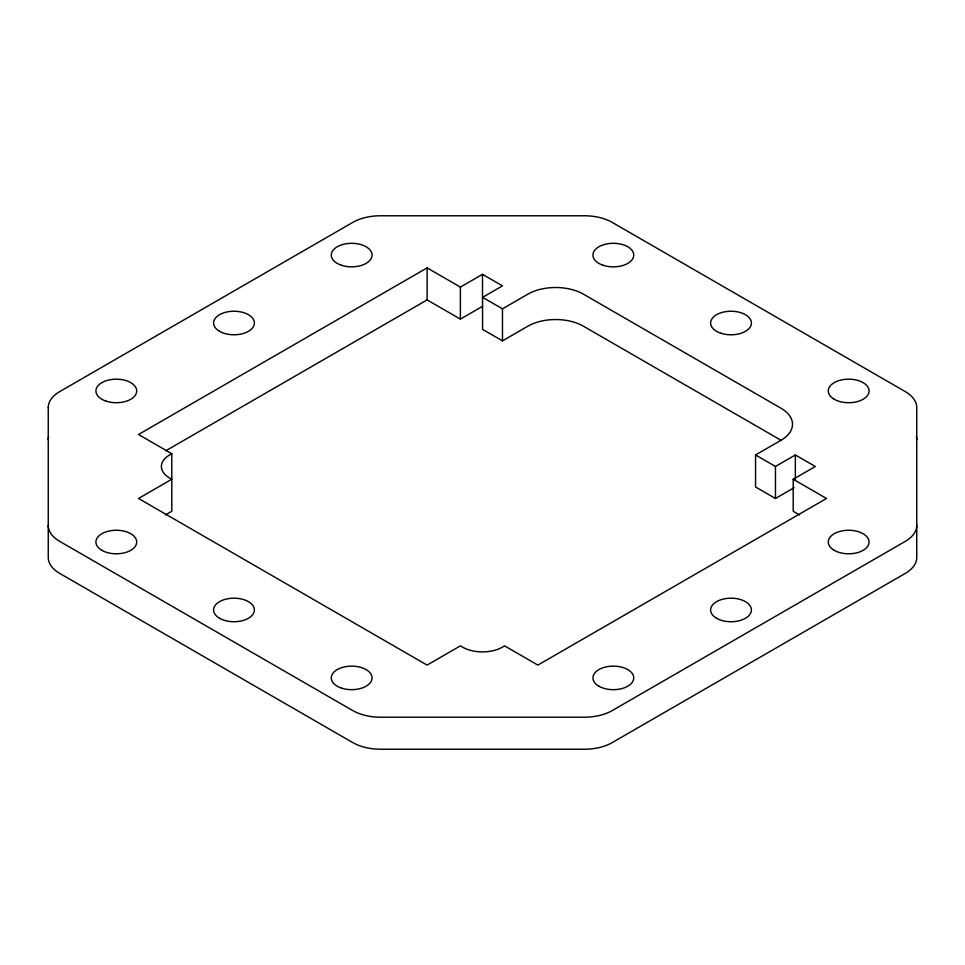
<?xml version="1.0" encoding="UTF-8"?>
<svg xmlns="http://www.w3.org/2000/svg" width="965" height="965" viewBox="0 0 965 965"><rect width="100%" height="100%" fill="white"/><g stroke="black" fill="none" stroke-linecap="round" stroke-linejoin="round"><path stroke-width="1.45" d="M794.111 487.699L775.462 498.471L755.559 486.987L755.559 454.961L781.011 440.269A39.227 22.641 0 0 0 781.011 408.243L583.379 294.144A39.227 22.641 0 0 0 527.915 294.144L502.476 308.836L482.572 297.353L502.476 285.857L482.5 274.337L460.389 287.1L427.109 267.884L138.502 434.503L171.794 453.719L171.794 511.281L165.389 514.972M165.811 450.764L427.109 299.91L460.389 319.125L482.5 306.363M171.794 453.719L169.575 454.998A28.238 16.308 0 0 0 169.647 478.013L171.794 479.255L138.502 498.471L427.097 665.09L460.389 645.875L462.537 647.117A28.238 16.308 0 0 0 502.391 647.153L504.611 645.875L537.891 665.09L826.498 498.471L793.206 479.255L793.206 511.281L799.611 514.972M482.5 274.337L482.572 329.379L502.476 340.862L527.915 326.17A39.227 22.641 0 0 1 583.379 326.17L781.011 440.269M755.559 454.961L775.462 466.445L795.353 454.961L815.328 466.481L793.206 479.255M795.353 454.961L795.353 479.702M775.462 466.445L775.462 498.471M502.476 308.836L502.476 340.862M460.389 287.1L460.389 319.125M427.109 267.884L427.109 299.91M916.412 436.675A39.227 22.641 0 0 1 916.75 439.63M48.25 439.63A39.227 22.641 0 0 1 48.588 436.675M48.25 525.37A39.227 22.641 0 0 0 59.734 541.389L352.768 710.566A39.227 22.641 0 0 0 380.5 717.2L584.488 717.2A39.227 22.641 0 0 0 612.232 710.566L905.267 541.389A39.227 22.641 0 0 0 916.75 525.37M48.25 407.604L48.25 557.396A39.227 22.641 0 0 0 59.734 573.415L352.768 742.592A39.227 22.641 0 0 0 380.5 749.226L584.488 749.226A39.227 22.641 0 0 0 612.232 742.592L905.267 573.415A39.227 22.641 0 0 0 916.75 557.396L916.75 407.604A39.227 22.641 0 0 0 905.254 391.585L612.232 222.408A39.227 22.641 0 0 0 584.488 215.774L380.512 215.774A39.227 22.641 0 0 0 352.768 222.408L59.734 391.585A39.227 22.641 0 0 0 48.25 407.604M106.126 401.151A20.398 11.773 0 0 0 136.716 390.946A20.398 11.773 0 0 0 106.126 380.753A20.398 11.773 0 0 0 106.126 401.151M219.574 331.333A20.398 11.773 0 0 0 253.698 326.061A20.398 11.773 0 0 0 228.717 311.635A20.398 11.773 0 0 0 219.574 331.333M341.465 265.266A20.398 11.773 0 0 0 372.056 255.074A20.398 11.773 0 0 0 341.465 244.881A20.398 11.773 0 0 0 341.465 265.266M603.137 265.279A20.398 11.773 0 0 0 633.74 255.074A20.398 11.773 0 0 0 603.137 244.881A20.398 11.773 0 0 0 603.137 265.279M720.819 333.215A20.398 11.773 0 0 0 751.409 323.01A20.398 11.773 0 0 0 720.819 312.817A20.398 11.773 0 0 0 720.819 333.215M834.255 399.281A20.398 11.773 0 0 0 868.379 393.997A20.398 11.773 0 0 0 843.398 379.571A20.398 11.773 0 0 0 834.255 399.281M834.255 550.352A20.398 11.773 0 0 0 868.379 545.068A20.398 11.773 0 0 0 843.398 530.654A20.398 11.773 0 0 0 834.255 550.352M716.585 618.288A20.398 11.773 0 0 0 750.71 613.016A20.398 11.773 0 0 0 725.728 598.59A20.398 11.773 0 0 0 716.585 618.288M598.915 686.224A20.398 11.773 0 0 0 633.04 680.952A20.398 11.773 0 0 0 608.059 666.525A20.398 11.773 0 0 0 598.915 686.224M341.465 688.093A20.398 11.773 0 0 0 372.056 677.9A20.398 11.773 0 0 0 341.465 667.708A20.398 11.773 0 0 0 341.465 688.093M219.562 618.288A20.398 11.773 0 0 0 253.686 613.016A20.398 11.773 0 0 0 228.705 598.59A20.398 11.773 0 0 0 219.562 618.288M101.892 550.352A20.398 11.773 0 0 0 136.017 545.068A20.398 11.773 0 0 0 111.035 530.654A20.398 11.773 0 0 0 101.892 550.352"/></g></svg>
